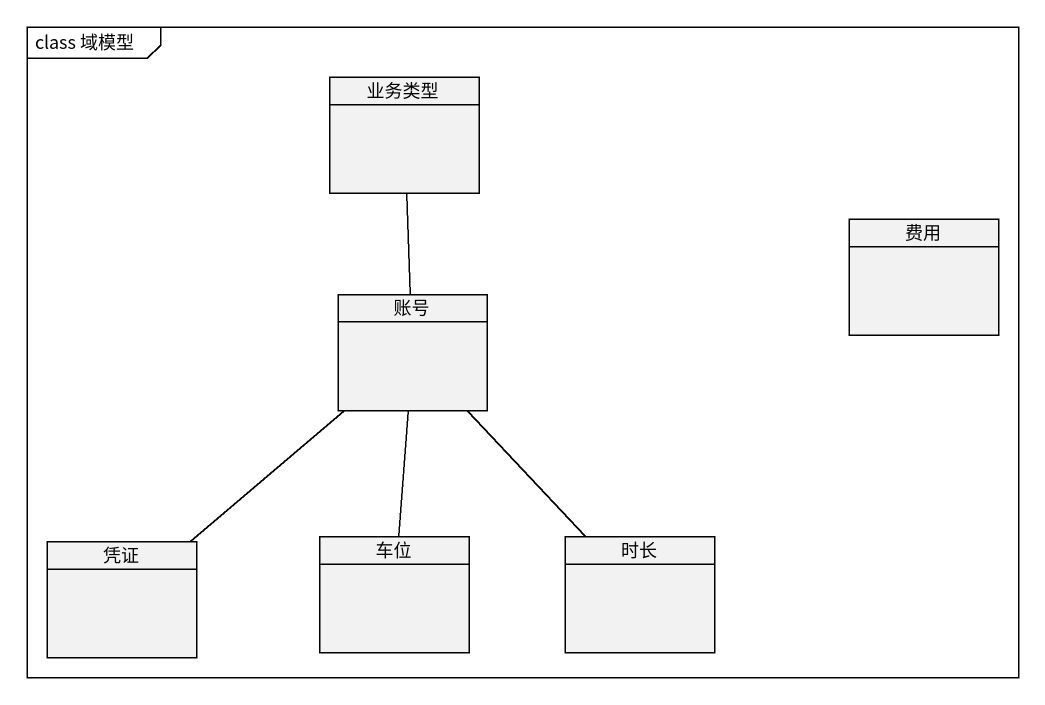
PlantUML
@startuml
mainframe class 域模型
hide circle
hide empty members
class 业务类型
class 费用
class 账号
class 凭证
class 车位
class 时长
账号 -up- 业务类型
账号 -- 凭证
账号 -- 车位
账号 -- 时长
@enduml
